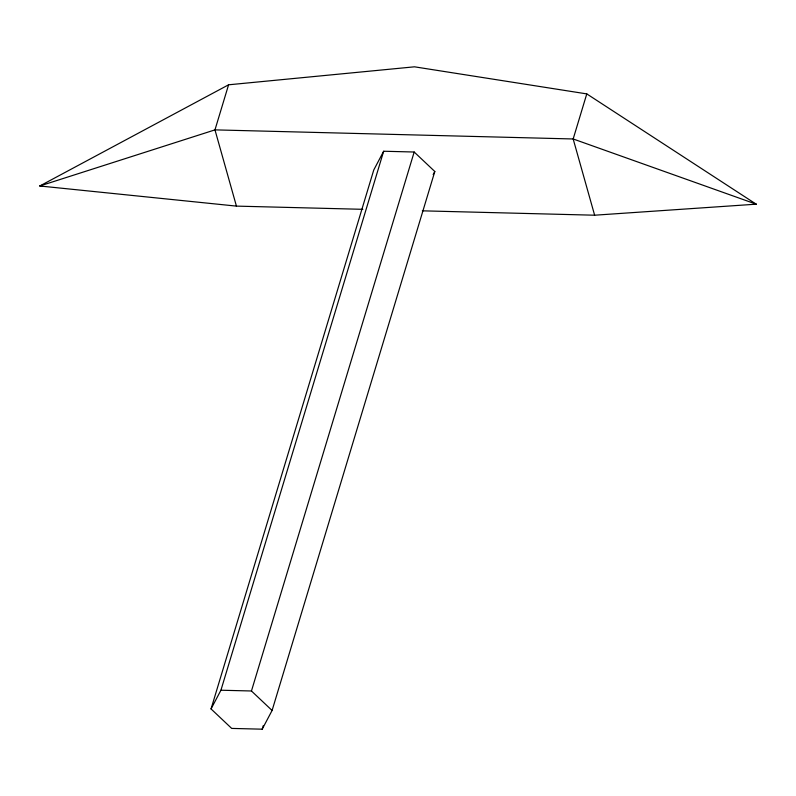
<?xml version="1.0" encoding="UTF-8"?>
<svg xmlns="http://www.w3.org/2000/svg" width="796" height="796" viewBox="0 0 796 796"><rect width="100%" height="100%" fill="white"/><g stroke="black" fill="none" stroke-linecap="round" stroke-linejoin="round"><path stroke-width="1.19" d="M422.348 210.831L594.632 215.209L756.2 204.174L586.781 93.898L414.487 66.814L228.581 84.804L214.97 129.877L236.432 206.114L362.857 209.318M211.049 708.928L373.772 169.956L383.662 151.24L414.179 152.016L434.815 171.498L272.093 710.48L262.202 729.186L231.686 728.41L211.049 708.928L220.93 690.222L383.662 151.24M272.093 710.48L251.456 690.988L414.179 152.016M262.202 729.186L263.277 725.614M586.781 93.898L573.17 138.972L594.632 215.209M433.163 174.623L434.815 171.498M228.581 84.804L39.8 185.985L236.432 206.114M42.258 185.697L39.8 185.985L214.97 129.877L573.17 138.972L756.2 204.174L753.792 203.617M220.93 690.222L251.456 690.988"/></g></svg>
